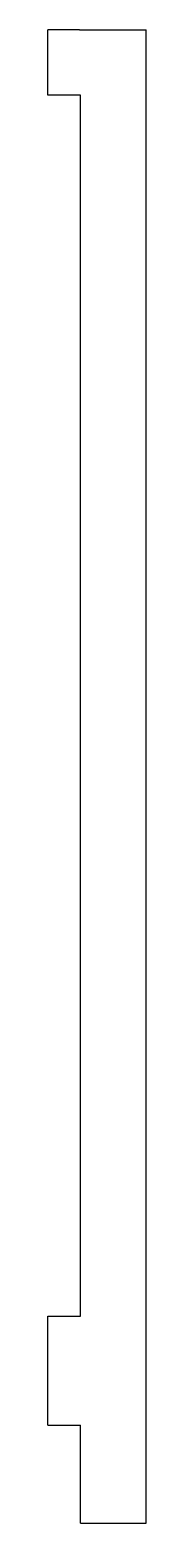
# Model space of a CAD drawing. Header units: millimetres. Extents: x 0 to 18, y 0 to 274.
import ezdxf

# ---------------------------------------------------------------- set-up
doc = ezdxf.new("R2010")
doc.units = ezdxf.units.MM

msp = doc.modelspace()

# ---------------------------------------------------------------- linework, layer by layer
at = {"color": 7, "linetype": 'Continuous', "lineweight": 25}
for p, q in [((0, 262), (0, 274)), ((5.8, 274), (18, 274)), ((18, 0), (18, 274)), ((6, 262), (0, 262)), ((6, 38), (6, 262)), ((0, 38), (6, 38)), ((0, 18), (6, 18)), ((6, 0), (6, 18)), ((6, 0), (18, 0))]:
    msp.add_line(p, q, dxfattribs=at)
for points in [[(5.8, 274), (0, 274)], [(0, 18), (0, 38)]]:
    msp.add_open_spline(points, degree=1, dxfattribs=at)

doc.saveas('drawing.dxf')
